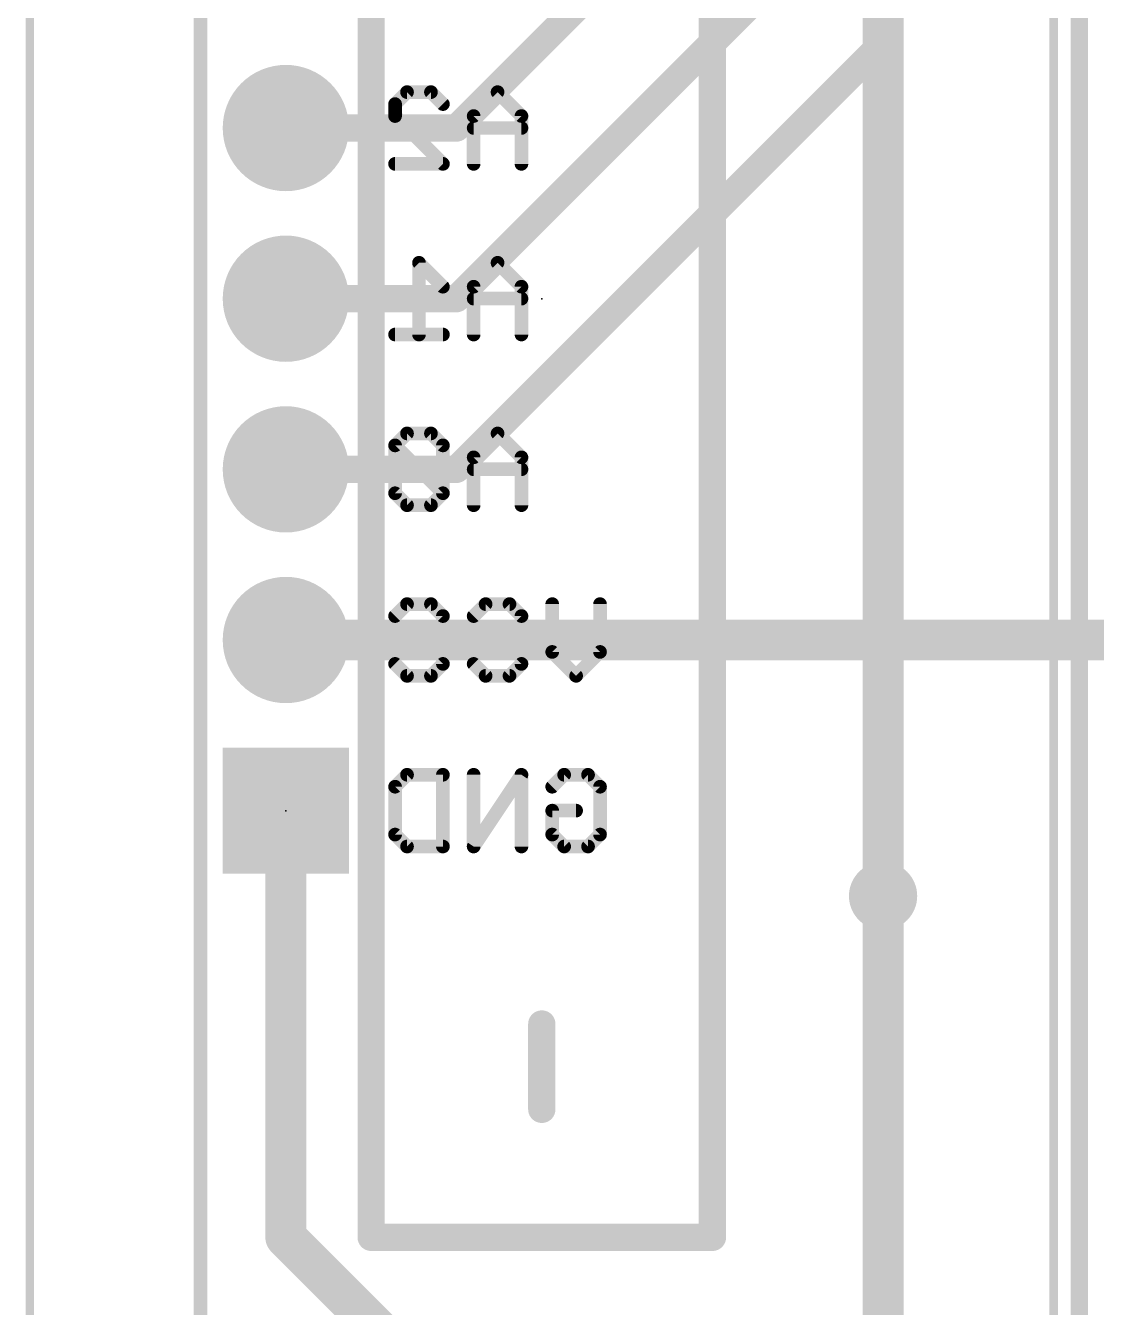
# Model space of a CAD drawing. Extents: x -2.6 to 78.8, y -16.5 to 68.7.
# Drawn here: x -2.6 to 13.34, y 16.74 to 35.81 of the extents above; entities that cross this region are included whole.
import ezdxf

# ---------------------------------------------------------------- set-up
doc = ezdxf.new("R2010")
doc.units = 0
for name, color, linetype in [('1', 12, 'CONTINUOUS'), ('16', 132, 'CONTINUOUS'), ('17', 110, 'CONTINUOUS'), ('18', 110, 'CONTINUOUS'), ('20', 53, 'CONTINUOUS'), ('21', 31, 'CONTINUOUS'), ('22', 40, 'CONTINUOUS'), ('23', 53, 'CONTINUOUS'), ('24', 53, 'CONTINUOUS'), ('51', 53, 'CONTINUOUS')]:
    doc.layers.add(name, color=color, linetype=linetype)

# ---------------------------------------------------------------- blocks, each defined once
blk = doc.blocks.new('SQUAREP')
blk.add_solid([(-0.5, -0.5), (0.5, -0.5), (-0.5, 0.5), (0.5, 0.5)])
blk = doc.blocks.new('ROUNDP')
at = {"const_width": 0.5}
blk.add_lwpolyline([(0, -0.25, 1), (0, 0.25, 1), (0, -0.25)], format="xyb", dxfattribs=at)
blk = doc.blocks.new('ROUNDV')
at = {"const_width": 0.5}
blk.add_lwpolyline([(0, -0.25, 1), (0, 0.25, 1), (0, -0.25)], format="xyb", dxfattribs=at)

msp = doc.modelspace()

# ---------------------------------------------------------------- linework, layer by layer
at = {"layer": '1'}
for points, const_width in [([(10.16, 35.56), (10.16, 46.99)], 0.4064), ([(3.81, 34.29), (7.62, 38.1)], 0.4064), ([(3.81, 31.75), (8.89, 36.83)], 0.4064), ([(3.81, 29.21), (10.16, 35.56)], 0.4064), ([(1.27, 34.29), (3.81, 34.29)], 0.4064), ([(1.27, 31.75), (3.81, 31.75)], 0.4064), ([(1.27, 29.21), (3.81, 29.21)], 0.4064), ([(17.78, 26.67), (1.27, 26.67)], 0.6096), ([(10.16, 6.858), (10.16, 22.86)], 0.6096)]:
    msp.add_lwpolyline(points, dxfattribs=dict(at, const_width=const_width))
for points, const_width in [([(10.2318, 35.4882, 1), (10.0882, 35.6318)], 0.2032), ([(10.0584, 35.56, 1), (10.2616, 35.56)], 0.2032), ([(1.27, 34.3916, 1), (1.27, 34.1884)], 0.2032), ([(3.7382, 34.3618, 1), (3.8818, 34.2182)], 0.2032), ([(3.81, 34.1884, 1), (3.81, 34.3916)], 0.2032), ([(1.27, 31.8516, 1), (1.27, 31.6484)], 0.2032), ([(3.7382, 31.8218, 1), (3.8818, 31.6782)], 0.2032), ([(3.81, 31.6484, 1), (3.81, 31.8516)], 0.2032), ([(1.27, 29.3116, 1), (1.27, 29.1084)], 0.2032), ([(3.7382, 29.2818, 1), (3.8818, 29.1382)], 0.2032), ([(3.81, 29.1084, 1), (3.81, 29.3116)], 0.2032), ([(1.27, 26.8224, 1), (1.27, 26.5176)], 0.3048), ([(10.3124, 22.86, 1), (10.0076, 22.86)], 0.3048)]:
    msp.add_lwpolyline(points, format="xyb", dxfattribs=dict(at, const_width=const_width))
at = {"layer": '16', "const_width": 0.6096}
for points in [[(10.16, 22.86), (10.16, 44.45)], [(1.27, 17.78), (1.27, 24.13)], [(5.08, 13.97), (1.27, 17.78)]]:
    msp.add_lwpolyline(points, dxfattribs=at)
at = {"layer": '16', "const_width": 0.3048}
for points in [[(1.4224, 24.13, 1), (1.1176, 24.13)], [(10.0076, 22.86, 1), (10.3124, 22.86)], [(1.3778, 17.8878, 1), (1.1622, 17.6722)], [(1.1176, 17.78, 1), (1.4224, 17.78)]]:
    msp.add_lwpolyline(points, format="xyb", dxfattribs=at)
at = {"layer": '20', "const_width": 0.2032}
msp.add_lwpolyline([(0, 66.04), (0, 2.54)], dxfattribs=at)
at = {"layer": '21'}
for points, const_width in [([(13.081, 6.874), (13.081, 56.874)], 0.254), ([(2.54, 44.45), (2.54, 17.78)], 0.4064), ([(7.62, 17.78), (7.62, 44.45)], 0.4064), ([(5.08, 19.685), (5.08, 20.955)], 0.4064), ([(2.54, 17.78), (7.62, 17.78)], 0.4064)]:
    msp.add_lwpolyline(points, dxfattribs=dict(at, const_width=const_width))
at = {"layer": '21', "const_width": 0.2032}
for points in [[(5.1816, 20.955, 1), (4.9784, 20.955)], [(4.9784, 19.685, 1), (5.1816, 19.685)], [(2.54, 17.8816, 1), (2.54, 17.6784)], [(7.62, 17.6784, 1), (7.62, 17.8816)], [(2.4384, 17.78, 1), (2.6416, 17.78)], [(7.5184, 17.78, 1), (7.7216, 17.78)]]:
    msp.add_lwpolyline(points, format="xyb", dxfattribs=at)
at = {"layer": '22', "const_width": 0.2032}
for points in [[(2.896, 34.6464), (3.0739, 34.8243)], [(3.0739, 34.8243), (3.4299, 34.8243)], [(3.4299, 34.8243), (3.6078, 34.6464)], [(4.4213, 34.8243), (4.0654, 34.4684)], [(4.7772, 34.4684), (4.4213, 34.8243)], [(2.896, 34.4684), (2.896, 34.6464)], [(3.6078, 33.7566), (2.896, 34.4684)], [(4.0654, 34.4684), (4.0654, 33.7566)], [(4.7772, 33.7566), (4.7772, 34.4684)], [(4.7772, 34.2905), (4.0654, 34.2905)], [(2.896, 33.7566), (3.6078, 33.7566)], [(3.6078, 31.9284), (3.2519, 32.2843)], [(3.2519, 32.2843), (3.2519, 31.2166)], [(4.4213, 32.2843), (4.0654, 31.9284)], [(4.7772, 31.9284), (4.4213, 32.2843)], [(4.0654, 31.9284), (4.0654, 31.2166)], [(4.7772, 31.2166), (4.7772, 31.9284)], [(4.7772, 31.7505), (4.0654, 31.7505)], [(3.6078, 31.2166), (2.896, 31.2166)], [(3.0739, 29.7443), (2.896, 29.5664)], [(3.4299, 29.7443), (3.0739, 29.7443)], [(3.6078, 29.5664), (3.4299, 29.7443)], [(4.4213, 29.7443), (4.0654, 29.3884)], [(4.7772, 29.3884), (4.4213, 29.7443)], [(2.896, 29.5664), (2.896, 28.8545)], [(3.6078, 28.8545), (2.896, 29.5664)], [(3.6078, 28.8545), (3.6078, 29.5664)], [(4.0654, 29.3884), (4.0654, 28.6766)], [(4.7772, 28.6766), (4.7772, 29.3884)], [(4.7772, 29.2105), (4.0654, 29.2105)], [(2.896, 28.8545), (3.0739, 28.6766)], [(3.4299, 28.6766), (3.6078, 28.8545)], [(3.0739, 28.6766), (3.4299, 28.6766)], [(2.896, 27.0264), (3.0739, 27.2043)], [(3.0739, 27.2043), (3.4299, 27.2043)], [(3.4299, 27.2043), (3.6078, 27.0264)], [(4.0654, 27.0264), (4.2433, 27.2043)], [(4.2433, 27.2043), (4.5993, 27.2043)], [(4.5993, 27.2043), (4.7772, 27.0264)], [(5.2348, 26.4925), (5.2348, 27.2043)], [(5.9466, 27.2043), (5.9466, 26.4925)], [(3.6078, 27.0264), (3.6078, 26.3146)], [(4.7772, 27.0264), (4.7772, 26.3146)], [(5.5907, 26.1366), (5.2348, 26.4925)], [(5.9466, 26.4925), (5.5907, 26.1366)], [(3.0739, 26.1366), (2.896, 26.3146)], [(3.6078, 26.3146), (3.4299, 26.1366)], [(4.2433, 26.1366), (4.0654, 26.3146)], [(4.7772, 26.3146), (4.5993, 26.1366)], [(3.4299, 26.1366), (3.0739, 26.1366)], [(4.5993, 26.1366), (4.2433, 26.1366)], [(2.896, 24.4864), (3.0739, 24.6643)], [(3.0739, 24.6643), (3.6078, 24.6643)], [(3.6078, 24.6643), (3.6078, 23.5966)], [(4.7772, 24.6643), (4.0654, 23.5966)], [(4.0654, 23.5966), (4.0654, 24.6643)], [(4.7772, 23.5966), (4.7772, 24.6643)], [(5.2348, 24.4864), (5.4127, 24.6643)], [(5.4127, 24.6643), (5.7686, 24.6643)], [(5.7686, 24.6643), (5.9466, 24.4864)], [(2.896, 23.7746), (2.896, 24.4864)], [(5.9466, 24.4864), (5.9466, 23.7746)], [(5.2348, 23.7746), (5.2348, 24.1305)], [(5.2348, 24.1305), (5.5907, 24.1305)], [(3.0739, 23.5966), (2.896, 23.7746)], [(5.4127, 23.5966), (5.2348, 23.7746)], [(5.9466, 23.7746), (5.7686, 23.5966)], [(3.6078, 23.5966), (3.0739, 23.5966)], [(5.7686, 23.5966), (5.4127, 23.5966)]]:
    msp.add_lwpolyline(points, dxfattribs=at)
at = {"layer": '22', "const_width": 0.1016}
for points in [[(3.0739, 34.8751, 1), (3.0739, 34.7735)], [(3.1099, 34.7884, 1), (3.038, 34.8602)], [(3.4658, 34.8602, 1), (3.3939, 34.7884)], [(3.4299, 34.7735, 1), (3.4299, 34.8751)], [(4.4572, 34.8602, 1), (4.3854, 34.7884)], [(4.4572, 34.7884, 1), (4.3854, 34.8602)], [(2.9468, 34.6464, 1), (2.8452, 34.6464)], [(2.8601, 34.6823, 1), (2.9319, 34.6104)], [(3.5719, 34.6104, 1), (3.6437, 34.6823)], [(2.9319, 34.5043, 1), (2.8601, 34.4325)], [(4.1162, 34.4684, 1), (4.0146, 34.4684)], [(4.0295, 34.5043, 1), (4.1013, 34.4325)], [(4.828, 34.4684, 1), (4.7264, 34.4684)], [(4.7413, 34.4325, 1), (4.8131, 34.5043)], [(2.8452, 34.4684, 1), (2.9468, 34.4684)], [(4.0654, 34.3413, 1), (4.0654, 34.2397)], [(4.7772, 34.2397, 1), (4.7772, 34.3413)], [(2.896, 33.8074, 1), (2.896, 33.7058)], [(3.5719, 33.7207, 1), (3.6437, 33.7925)], [(3.6078, 33.7058, 1), (3.6078, 33.8074)], [(4.0146, 33.7566, 1), (4.1162, 33.7566)], [(4.7264, 33.7566, 1), (4.828, 33.7566)], [(3.2878, 32.3202, 1), (3.216, 32.2484)], [(3.3027, 32.2843, 1), (3.2011, 32.2843)], [(4.4572, 32.3202, 1), (4.3854, 32.2484)], [(4.4572, 32.2484, 1), (4.3854, 32.3202)], [(3.5719, 31.8925, 1), (3.6437, 31.9643)], [(4.1162, 31.9284, 1), (4.0146, 31.9284)], [(4.0295, 31.9643, 1), (4.1013, 31.8925)], [(4.828, 31.9284, 1), (4.7264, 31.9284)], [(4.7413, 31.8925, 1), (4.8131, 31.9643)], [(4.0654, 31.8013, 1), (4.0654, 31.6997)], [(4.7772, 31.6997, 1), (4.7772, 31.8013)], [(2.896, 31.2674, 1), (2.896, 31.1658)], [(3.6078, 31.1658, 1), (3.6078, 31.2674)], [(3.2011, 31.2166, 1), (3.3027, 31.2166)], [(4.0146, 31.2166, 1), (4.1162, 31.2166)], [(4.7264, 31.2166, 1), (4.828, 31.2166)], [(3.0739, 29.7951, 1), (3.0739, 29.6935)], [(3.1099, 29.7084, 1), (3.038, 29.7802)], [(3.4658, 29.7802, 1), (3.3939, 29.7084)], [(3.4299, 29.6935, 1), (3.4299, 29.7951)], [(4.4572, 29.7802, 1), (4.3854, 29.7084)], [(4.4572, 29.7084, 1), (4.3854, 29.7802)], [(2.9468, 29.5664, 1), (2.8452, 29.5664)], [(2.9319, 29.6023, 1), (2.8601, 29.5304)], [(2.8601, 29.6023, 1), (2.9319, 29.5304)], [(3.6586, 29.5664, 1), (3.557, 29.5664)], [(3.5719, 29.5304, 1), (3.6437, 29.6023)], [(4.1162, 29.3884, 1), (4.0146, 29.3884)], [(4.0295, 29.4243, 1), (4.1013, 29.3525)], [(4.828, 29.3884, 1), (4.7264, 29.3884)], [(4.7413, 29.3525, 1), (4.8131, 29.4243)], [(4.0654, 29.2613, 1), (4.0654, 29.1597)], [(4.7772, 29.1597, 1), (4.7772, 29.2613)], [(2.9319, 28.8905, 1), (2.8601, 28.8186)], [(2.8452, 28.8545, 1), (2.9468, 28.8545)], [(3.557, 28.8545, 1), (3.6586, 28.8545)], [(3.6437, 28.8186, 1), (3.5719, 28.8905)], [(3.5719, 28.8186, 1), (3.6437, 28.8905)], [(3.0739, 28.7274, 1), (3.0739, 28.6258)], [(3.038, 28.6407, 1), (3.1099, 28.7125)], [(3.3939, 28.7125, 1), (3.4658, 28.6407)], [(3.4299, 28.6258, 1), (3.4299, 28.7274)], [(4.0146, 28.6766, 1), (4.1162, 28.6766)], [(4.7264, 28.6766, 1), (4.828, 28.6766)], [(3.0739, 27.2551, 1), (3.0739, 27.1535)], [(3.1099, 27.1684, 1), (3.038, 27.2402)], [(3.4658, 27.2402, 1), (3.3939, 27.1684)], [(3.4299, 27.1535, 1), (3.4299, 27.2551)], [(4.2433, 27.2551, 1), (4.2433, 27.1535)], [(4.2793, 27.1684, 1), (4.2074, 27.2402)], [(4.6352, 27.2402, 1), (4.5633, 27.1684)], [(4.5993, 27.1535, 1), (4.5993, 27.2551)], [(5.2856, 27.2043, 1), (5.184, 27.2043)], [(5.9974, 27.2043, 1), (5.8958, 27.2043)], [(2.8601, 27.0623, 1), (2.9319, 26.9904)], [(3.6586, 27.0264, 1), (3.557, 27.0264)], [(3.5719, 26.9904, 1), (3.6437, 27.0623)], [(4.0295, 27.0623, 1), (4.1013, 26.9904)], [(4.828, 27.0264, 1), (4.7264, 27.0264)], [(4.7413, 26.9904, 1), (4.8131, 27.0623)], [(5.2707, 26.5284, 1), (5.1989, 26.4566)], [(5.184, 26.4925, 1), (5.2856, 26.4925)], [(5.8958, 26.4925, 1), (5.9974, 26.4925)], [(5.9825, 26.4566, 1), (5.9107, 26.5284)], [(2.9319, 26.3505, 1), (2.8601, 26.2786)], [(3.557, 26.3146, 1), (3.6586, 26.3146)], [(3.6437, 26.2786, 1), (3.5719, 26.3505)], [(4.1013, 26.3505, 1), (4.0295, 26.2786)], [(4.7264, 26.3146, 1), (4.828, 26.3146)], [(4.8131, 26.2786, 1), (4.7413, 26.3505)], [(3.0739, 26.1874, 1), (3.0739, 26.0858)], [(3.038, 26.1007, 1), (3.1099, 26.1725)], [(3.3939, 26.1725, 1), (3.4658, 26.1007)], [(3.4299, 26.0858, 1), (3.4299, 26.1874)], [(4.2433, 26.1874, 1), (4.2433, 26.0858)], [(4.2074, 26.1007, 1), (4.2793, 26.1725)], [(4.5633, 26.1725, 1), (4.6352, 26.1007)], [(4.5993, 26.0858, 1), (4.5993, 26.1874)], [(5.5548, 26.1725, 1), (5.6266, 26.1007)], [(5.5548, 26.1007, 1), (5.6266, 26.1725)], [(3.0739, 24.7151, 1), (3.0739, 24.6135)], [(3.1099, 24.6284, 1), (3.038, 24.7002)], [(3.6586, 24.6643, 1), (3.557, 24.6643)], [(3.6078, 24.6135, 1), (3.6078, 24.7151)], [(4.1162, 24.6643, 1), (4.0146, 24.6643)], [(4.828, 24.6643, 1), (4.7264, 24.6643)], [(4.8195, 24.6361, 1), (4.7349, 24.6925)], [(5.4127, 24.7151, 1), (5.4127, 24.6135)], [(5.4487, 24.6284, 1), (5.3768, 24.7002)], [(5.8046, 24.7002, 1), (5.7327, 24.6284)], [(5.7686, 24.6135, 1), (5.7686, 24.7151)], [(2.9468, 24.4864, 1), (2.8452, 24.4864)], [(2.8601, 24.5223, 1), (2.9319, 24.4504)], [(5.1989, 24.5223, 1), (5.2707, 24.4504)], [(5.9974, 24.4864, 1), (5.8958, 24.4864)], [(5.9107, 24.4504, 1), (5.9825, 24.5223)], [(5.2856, 24.1305, 1), (5.184, 24.1305)], [(5.2348, 24.1813, 1), (5.2348, 24.0797)], [(5.5907, 24.0797, 1), (5.5907, 24.1813)], [(2.9319, 23.8105, 1), (2.8601, 23.7386)], [(5.2707, 23.8105, 1), (5.1989, 23.7386)], [(5.9825, 23.7386, 1), (5.9107, 23.8105)], [(2.8452, 23.7746, 1), (2.9468, 23.7746)], [(3.0739, 23.6474, 1), (3.0739, 23.5458)], [(3.038, 23.5607, 1), (3.1099, 23.6325)], [(3.6078, 23.5458, 1), (3.6078, 23.6474)], [(4.0231, 23.6248, 1), (4.1077, 23.5684)], [(5.184, 23.7746, 1), (5.2856, 23.7746)], [(5.4127, 23.6474, 1), (5.4127, 23.5458)], [(5.3768, 23.5607, 1), (5.4487, 23.6325)], [(5.7327, 23.6325, 1), (5.8046, 23.5607)], [(5.7686, 23.5458, 1), (5.7686, 23.6474)], [(5.8958, 23.7746, 1), (5.9974, 23.7746)], [(3.557, 23.5966, 1), (3.6586, 23.5966)], [(4.0146, 23.5966, 1), (4.1162, 23.5966)], [(4.7264, 23.5966, 1), (4.828, 23.5966)]]:
    msp.add_lwpolyline(points, format="xyb", dxfattribs=at)
at = {"layer": '23'}
msp.add_point((5.08, 31.75), dxfattribs=at)
at = {"layer": '24'}
msp.add_point((1.27, 24.13), dxfattribs=at)
at = {"layer": '51', "const_width": 0.127}
for points in [[(-2.54, 5.08), (-2.54, 58.42)], [(12.7, 58.42), (12.7, 5.08)]]:
    msp.add_lwpolyline(points, dxfattribs=at)

# ---------------------------------------------------------------- block references
at = {"layer": '17', "xscale": 1.8796, "yscale": 1.8796}
for name, p in [('ROUNDP', (1.27, 34.29)), ('ROUNDP', (1.27, 34.29)), ('ROUNDP', (1.27, 31.75)), ('ROUNDP', (1.27, 31.75)), ('ROUNDP', (1.27, 29.21)), ('ROUNDP', (1.27, 29.21)), ('ROUNDP', (1.27, 26.67)), ('ROUNDP', (1.27, 26.67)), ('SQUAREP', (1.27, 24.13)), ('SQUAREP', (1.27, 24.13))]:
    msp.add_blockref(name, p, dxfattribs=at)
at = {"layer": '18', "xscale": 1.016, "yscale": 1.016}
msp.add_blockref('ROUNDV', (10.16, 22.86), dxfattribs=at)
msp.add_blockref('ROUNDV', (10.16, 22.86), dxfattribs=at)

doc.saveas('drawing.dxf')
